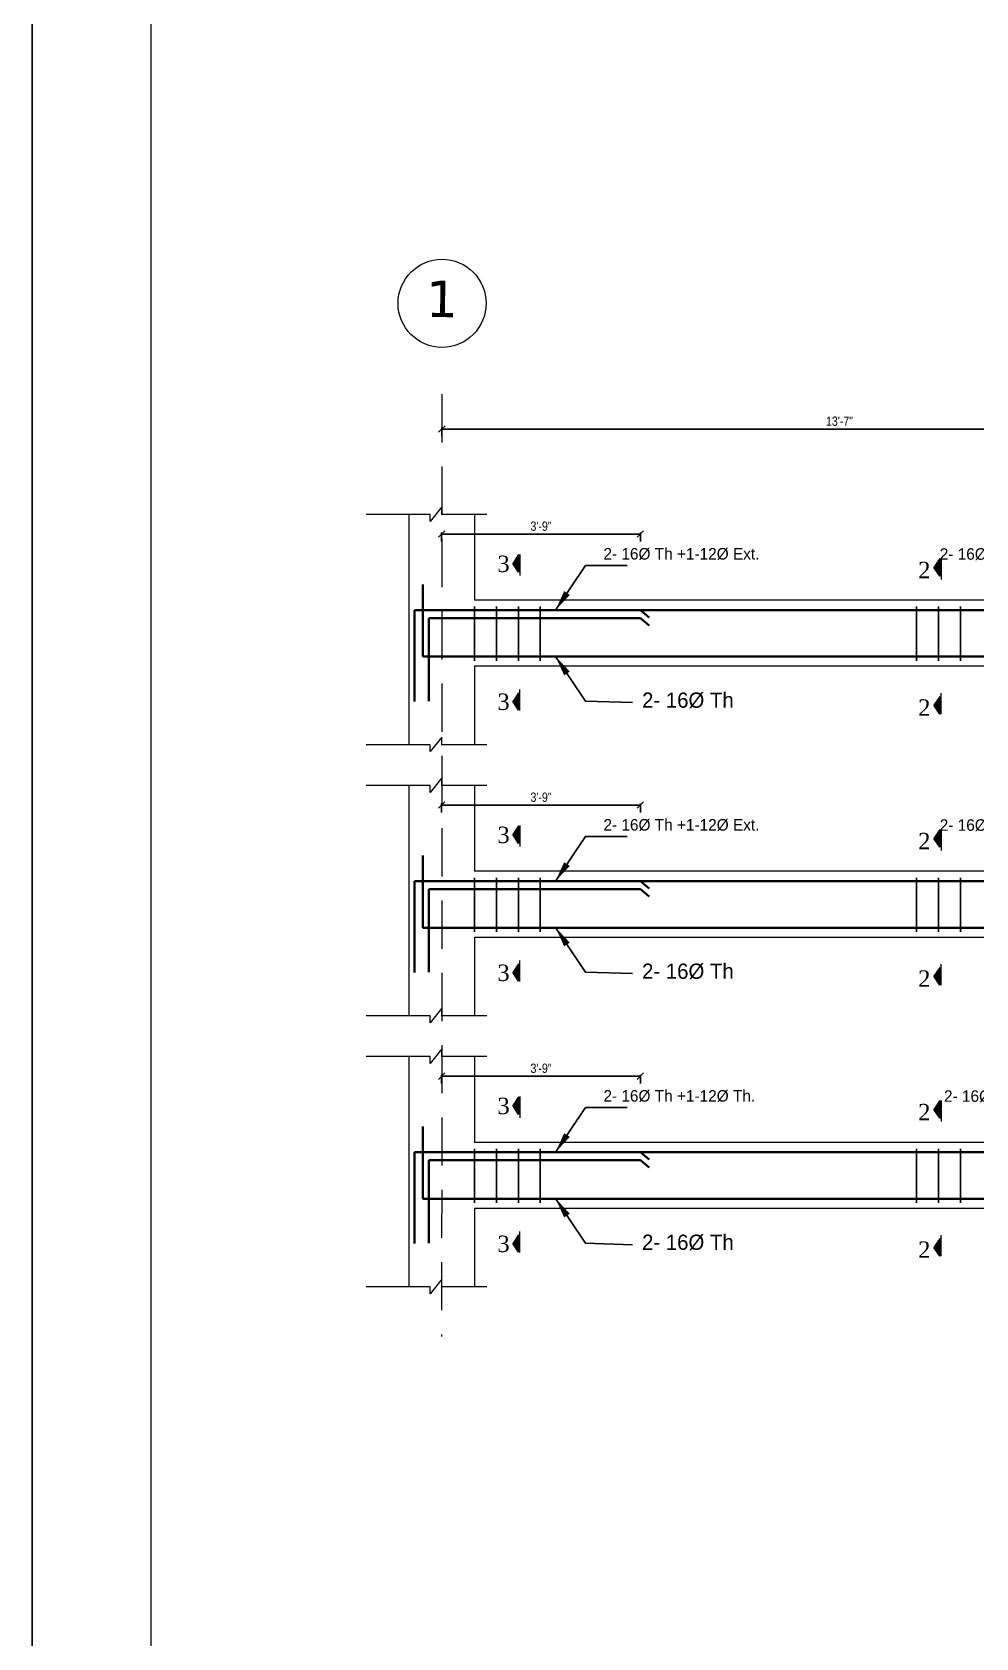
# Model space of a CAD drawing. Header units: inches. Extents: x 45643 to 70559, y -8725 to 1713.
# Drawn here: x 67382 to 67749, y -4863 to -4238 of the extents above; entities that cross this region are included whole.
import ezdxf

# ---------------------------------------------------------------- set-up
doc = ezdxf.new("R2010")
doc.units = ezdxf.units.IN
doc.header["$MEASUREMENT"] = 0
doc.linetypes.add('CENTER2', pattern=[1.125, 0.75, -0.125, 0.125, -0.125])
doc.linetypes.add('DASHED2', pattern=[0.375, 0.25, -0.125])
for name, color, linetype, lineweight in [('BEAM', 212, 'Continuous', 9), ('cenline', 170, 'CENTER2', 9), ('door', 3, 'Continuous', 13), ('ELE1', 3, 'Continuous', 9), ('Line', 7, 'Continuous', 15), ('Line 0.35', 130, 'Continuous', 35), ('REN', 140, 'Continuous', 35), ('Side-1', 11, 'Continuous', 18), ('Text', 7, 'Continuous', 9)]:
    doc.layers.add(name, color=color, linetype=linetype, lineweight=lineweight)
for name, color, linetype in [('DIM', 5, 'Continuous'), ('floorhatch', 43, 'Continuous'), ('STIRRUP', 10, 'Continuous')]:
    doc.layers.add(name, color=color, linetype=linetype)
doc.styles.add('Dks', font='ARIALN.TTF', dxfattribs={"height": 8})
doc.styles.add('ordinary', font='ARIALN.TTF')
doc.styles.add('sb', font='BKANT.TTF', dxfattribs={"height": 8})
doc.styles.get("Standard").update_dxf_attribs({"font": 'times.ttf'})
doc.dimstyles.new('1-4', dxfattribs={"dimscale": 0.1, "dimtxt": 36, "dimasz": 25, "dimexe": 5.625, "dimexo": 36, "dimgap": 12, "dimtad": 1, "dimzin": 0, "dimdsep": 46, "dimlunit": 4, "dimtxsty": 'ordinary', "dimblk": 'OBLIQUE', "dimcen": 1, "dimdle": 3, "dimclrt": 7, "dimadec": 3, "dimazin": 0, "dimtfac": 1, "dimtix": 1, "dimtofl": 0, "dimtmove": 0, "dimatfit": 3, "dimfxl": 29.1875, "dimfxlon": 1, "dimtolj": 1, "dimtzin": 0, "dimarcsym": 0})
doc.dimstyles.new('Dks', dxfattribs={"dimtxt": 8, "dimasz": 8, "dimexe": 6, "dimexo": 6, "dimgap": 0.03125, "dimtad": 0, "dimdec": 0, "dimzin": 0, "dimdsep": 46, "dimlunit": 3, "dimtxsty": 'Dks', "dimcen": 0.09375, "dimclrd": 256, "dimclre": 256, "dimclrt": 256, "dimadec": 0, "dimazin": 0, "dimtfac": 1, "dimtdec": 0, "dimtix": 1, "dimtmove": 2, "dimatfit": 3, "dimfxl": 1, "dimfrac": 2, "dimtolj": 1, "dimtzin": 0, "dimlwe": -1, "dimarcsym": 0})

# ---------------------------------------------------------------- blocks, each defined once
blk = doc.blocks.new('vrwa')
at = {"layer": 'Line', "linetype": 'Continuous'}
for points in [[(64431.3, 382588.9), (64427.1, 382595.4), (64427.1, 382582.5)], [(64431.3, 382488.2), (64427.1, 382481.8), (64427.1, 382494.6)]]:
    blk.add_hatch(color=256, dxfattribs=at).paths.add_polyline_path(points)
at = {"layer": 'door', "linetype": 'Continuous'}
for p, q in [((64426.1, 382595.5), (64426.1, 382580.1)), ((64427.1, 382595.4), (64427.1, 382582.5)), ((64427.1, 382595.4), (64431.3, 382588.9)), ((64427.1, 382582.5), (64431.3, 382588.9)), ((64426.1, 382481.7), (64426.1, 382497)), ((64427.1, 382481.8), (64427.1, 382494.6)), ((64427.1, 382494.6), (64431.3, 382488.2)), ((64427.1, 382481.8), (64431.3, 382488.2))]:
    blk.add_line(p, q, dxfattribs=at)
blk = doc.blocks.new('_Oblique')
at = {"color": 0, "linetype": 'ByBlock', "lineweight": -2}
blk.add_line((-0.5, -0.5), (0.5, 0.5), dxfattribs=at)
blk = doc.blocks.new('*D1167')
at = {"layer": 'Defpoints', "color": 0, "linetype": 'Continuous', "transparency": 16777216}
for p in [(67540.99, -4392.79), (67540.99, -4418.44), (67850.28, -4443.27)]:
    blk.add_point(p, dxfattribs=at)
at = {"layer": 'Line 0.35', "color": 0, "linetype": 'Continuous', "lineweight": -2, "transparency": 16777216}
for p, q in [((67850.58, -4392.79), (67540.69, -4392.79)), ((67540.99, -4395.71), (67540.99, -4392.23)), ((67850.28, -4395.71), (67850.28, -4392.23))]:
    blk.add_line(p, q, dxfattribs=at)
at = {"layer": 'Line 0.35', "color": 0, "linetype": 'Continuous', "lineweight": -2, "transparency": 16777216, "xscale": 2.5, "yscale": 2.5, "zscale": 2.5, "rotation": 180}
blk.add_blockref('_Oblique', (67540.99, -4392.79), dxfattribs=at)
at = {"layer": 'Line 0.35', "color": 0, "linetype": 'Continuous', "lineweight": -2, "transparency": 16777216, "xscale": 2.5, "yscale": 2.5, "zscale": 2.5}
blk.add_blockref('_Oblique', (67850.28, -4392.79), dxfattribs=at)
at = {"layer": 'Line 0.35', "color": 7, "linetype": 'Continuous', "transparency": 16777216, "insert": (67695.64, -4389.75), "char_height": 3.6, "attachment_point": 5, "style": 'ordinary'}
blk.add_mtext('\\A1;13\'-7"', dxfattribs=at)
blk = doc.blocks.new('*D1169')
at = {"layer": 'Defpoints', "color": 0, "linetype": 'Continuous', "transparency": 16777216}
for p in [(67618.22, -4539.02), (67540.92, -4568.55, -1.6), (67618.22, -4568.55, -1.6)]:
    blk.add_point(p, dxfattribs=at)
at = {"layer": 'Line 0.35', "color": 0, "linetype": 'Continuous', "lineweight": -2, "transparency": 16777216}
for p, q in [((67540.62, -4539.02), (67618.52, -4539.02)), ((67540.92, -4541.93), (67540.92, -4538.46)), ((67618.22, -4541.93), (67618.22, -4538.46))]:
    blk.add_line(p, q, dxfattribs=at)
at = {"layer": 'Line 0.35', "color": 0, "linetype": 'Continuous', "lineweight": -2, "transparency": 16777216, "xscale": 2.5, "yscale": 2.5, "zscale": 2.5, "rotation": 180}
blk.add_blockref('_Oblique', (67540.92, -4539.02), dxfattribs=at)
at = {"layer": 'Line 0.35', "color": 0, "linetype": 'Continuous', "lineweight": -2, "transparency": 16777216, "xscale": 2.5, "yscale": 2.5, "zscale": 2.5}
blk.add_blockref('_Oblique', (67618.22, -4539.02), dxfattribs=at)
at = {"layer": 'Line 0.35', "color": 7, "linetype": 'Continuous', "transparency": 16777216, "insert": (67579.57, -4535.98), "char_height": 3.6, "attachment_point": 5, "style": 'ordinary'}
blk.add_mtext('\\A1;3\'-9"', dxfattribs=at)
blk = doc.blocks.new('*D1173')
at = {"layer": 'Defpoints', "color": 0, "linetype": 'Continuous', "transparency": 16777216}
for p in [(67618.22, -4644.42), (67540.92, -4673.95, -1.6), (67618.22, -4673.95, -1.6)]:
    blk.add_point(p, dxfattribs=at)
at = {"layer": 'Line 0.35', "color": 0, "linetype": 'Continuous', "lineweight": -2, "transparency": 16777216}
for p, q in [((67540.62, -4644.42), (67618.52, -4644.42)), ((67540.92, -4647.33), (67540.92, -4643.85)), ((67618.22, -4647.33), (67618.22, -4643.85))]:
    blk.add_line(p, q, dxfattribs=at)
at = {"layer": 'Line 0.35', "color": 0, "linetype": 'Continuous', "lineweight": -2, "transparency": 16777216, "xscale": 2.5, "yscale": 2.5, "zscale": 2.5, "rotation": 180}
blk.add_blockref('_Oblique', (67540.92, -4644.42), dxfattribs=at)
at = {"layer": 'Line 0.35', "color": 0, "linetype": 'Continuous', "lineweight": -2, "transparency": 16777216, "xscale": 2.5, "yscale": 2.5, "zscale": 2.5}
blk.add_blockref('_Oblique', (67618.22, -4644.42), dxfattribs=at)
at = {"layer": 'Line 0.35', "color": 7, "linetype": 'Continuous', "transparency": 16777216, "insert": (67579.57, -4641.38), "char_height": 3.6, "attachment_point": 5, "style": 'ordinary'}
blk.add_mtext('\\A1;3\'-9"', dxfattribs=at)
blk = doc.blocks.new('*D1181')
at = {"layer": 'Defpoints', "color": 0, "linetype": 'Continuous', "transparency": 16777216}
for p in [(67618.22, -4433.62), (67540.92, -4463.16, -1.6), (67618.22, -4463.16, -1.6)]:
    blk.add_point(p, dxfattribs=at)
at = {"layer": 'Line 0.35', "color": 0, "linetype": 'Continuous', "lineweight": -2, "transparency": 16777216}
for p, q in [((67540.92, -4436.54), (67540.92, -4433.06)), ((67618.22, -4436.54), (67618.22, -4433.06)), ((67540.62, -4433.62), (67618.52, -4433.62))]:
    blk.add_line(p, q, dxfattribs=at)
at = {"layer": 'Line 0.35', "color": 0, "linetype": 'Continuous', "lineweight": -2, "transparency": 16777216, "xscale": 2.5, "yscale": 2.5, "zscale": 2.5, "rotation": 180}
blk.add_blockref('_Oblique', (67540.92, -4433.62), dxfattribs=at)
at = {"layer": 'Line 0.35', "color": 0, "linetype": 'Continuous', "lineweight": -2, "transparency": 16777216, "xscale": 2.5, "yscale": 2.5, "zscale": 2.5}
blk.add_blockref('_Oblique', (67618.22, -4433.62), dxfattribs=at)
at = {"layer": 'Line 0.35', "color": 7, "linetype": 'Continuous', "transparency": 16777216, "insert": (67579.57, -4430.58), "char_height": 3.6, "attachment_point": 5, "style": 'ordinary'}
blk.add_mtext('\\A1;3\'-9"', dxfattribs=at)

msp = doc.modelspace()

# ---------------------------------------------------------------- linework, layer by layer
at = {"layer": 'BEAM', "linetype": 'ByBlock'}
for p, q in [((67536.452, -4425.99), (67511.594, -4425.99)), ((67541.048, -4423.072), (67536.452, -4428.698)), ((67536.452, -4428.698), (67536.452, -4425.99)), ((67541.048, -4426.115), (67541.048, -4423.072)), ((67558.472, -4425.99), (67541.048, -4425.99)), ((67541.048, -4512.608), (67536.452, -4518.234)), ((67541.048, -4515.652), (67541.048, -4512.608)), ((67536.452, -4515.526), (67511.594, -4515.526)), ((67536.452, -4518.234), (67536.452, -4515.526)), ((67558.472, -4515.526), (67541.048, -4515.526)), ((67536.452, -4531.386), (67511.594, -4531.386)), ((67541.048, -4528.468), (67536.452, -4534.094)), ((67536.452, -4534.094), (67536.452, -4531.386)), ((67541.048, -4531.512), (67541.048, -4528.468)), ((67558.472, -4531.386), (67541.048, -4531.386)), ((67541.048, -4618.005), (67536.452, -4623.631)), ((67541.048, -4621.049), (67541.048, -4618.005)), ((67536.452, -4620.923), (67511.594, -4620.923)), ((67536.452, -4623.631), (67536.452, -4620.923)), ((67558.472, -4620.923), (67541.048, -4620.923)), ((67536.452, -4636.783), (67511.594, -4636.783)), ((67541.048, -4633.865), (67536.452, -4639.491)), ((67536.452, -4639.491), (67536.452, -4636.783)), ((67541.048, -4636.909), (67541.048, -4633.865)), ((67558.472, -4636.783), (67541.048, -4636.783)), ((67536.452, -4726.319), (67511.594, -4726.319)), ((67541.048, -4723.401), (67536.452, -4729.027)), ((67536.452, -4729.027), (67536.452, -4726.319)), ((67541.048, -4726.445), (67541.048, -4723.401)), ((67558.472, -4726.319), (67541.048, -4726.319))]:
    msp.add_line(p, q, dxfattribs=at)
at = {"layer": 'cenline', "color": 3, "linetype": 'DASHED2', "ltscale": 75}
msp.add_line((67540.997, -4379.229), (67540.913, -4745.659), dxfattribs=at)
at = {"layer": 'Defpoints'}
msp.add_lwpolyline([(70559.247, -3239.316), (67381.647, -3239.316), (67381.647, -5487.285), (70559.247, -5487.285)], close=True, dxfattribs=at)
at = {"layer": 'ELE1', "color": 11, "linetype": 'Continuous', "true_color": 0xf27172}
for p, q in [((67837.474, -4459.368), (67553.717, -4459.368)), ((67553.717, -4484.928, 3.195), (67837.474, -4484.928, 3.195)), ((67837.474, -4564.765), (67553.717, -4564.765)), ((67553.717, -4590.325, 3.195), (67837.474, -4590.325, 3.195)), ((67837.474, -4670.162), (67553.717, -4670.162)), ((67553.717, -4695.721, 3.195), (67837.474, -4695.721, 3.195))]:
    msp.add_line(p, q, dxfattribs=at)
at = {"layer": 'ELE1'}
msp.add_lwpolyline([(67427.965, -3285.634), (70512.929, -3285.634), (70512.929, -5440.967), (67427.965, -5440.967)], close=True, dxfattribs=at)
at = {"layer": 'REN', "ltscale": 50}
for p, q in [((67533.582, -4453.246), (67533.582, -4481.299)), ((67530.301, -4463.157), (67863.034, -4463.157)), ((67530.301, -4463.157), (67530.301, -4498.725)), ((67579.276, -4463.157), (67863.034, -4463.157)), ((67618.225, -4463.157), (67621.612, -4466.098)), ((67535.927, -4466.273), (67618.225, -4466.273)), ((67618.225, -4466.273), (67621.612, -4469.213)), ((67533.582, -4481.299), (67837.474, -4481.299)), ((67579.276, -4481.299), (67837.474, -4481.299)), ((67533.582, -4558.643), (67533.582, -4586.696)), ((67530.301, -4568.554), (67863.034, -4568.554)), ((67530.301, -4568.554), (67530.301, -4604.122)), ((67579.276, -4568.554), (67863.034, -4568.554)), ((67618.225, -4568.554), (67621.612, -4571.494)), ((67535.927, -4571.67), (67618.225, -4571.67)), ((67618.225, -4571.67), (67621.612, -4574.61)), ((67533.582, -4586.696), (67837.474, -4586.696)), ((67579.276, -4586.696), (67837.474, -4586.696)), ((67533.582, -4664.04), (67533.582, -4692.092)), ((67530.301, -4673.951), (67863.034, -4673.951)), ((67530.301, -4673.951), (67530.301, -4709.518)), ((67579.276, -4673.951), (67863.034, -4673.951)), ((67618.225, -4673.951), (67621.612, -4676.891)), ((67535.927, -4677.066), (67618.225, -4677.066)), ((67618.225, -4677.066), (67621.612, -4680.007)), ((67533.582, -4692.092), (67837.474, -4692.092)), ((67579.276, -4692.092), (67837.474, -4692.092))]:
    msp.add_line(p, q, dxfattribs=at)
at = {"layer": 'REN'}
for p, q in [((67535.927, -4466.273), (67535.927, -4498.561)), ((67535.927, -4571.67), (67535.927, -4603.957)), ((67535.927, -4677.066), (67535.927, -4709.354))]:
    msp.add_line(p, q, dxfattribs=at)
at = {"layer": 'Side-1'}
for p, q in [((67528.157, -4425.99), (67528.157, -4481.299)), ((67553.717, -4425.99), (67553.717, -4459.368)), ((67553.717, -4425.99), (67553.717, -4459.368)), ((67528.157, -4481.299), (67528.157, -4515.526)), ((67553.717, -4484.928), (67553.717, -4515.526)), ((67528.157, -4531.386), (67528.157, -4586.696)), ((67553.717, -4531.386), (67553.717, -4564.765)), ((67553.717, -4531.386), (67553.717, -4564.765)), ((67528.157, -4586.696), (67528.157, -4620.923)), ((67553.717, -4590.325), (67553.717, -4620.923)), ((67528.157, -4636.783), (67528.157, -4692.092)), ((67553.717, -4636.783), (67553.717, -4670.162)), ((67553.717, -4636.783), (67553.717, -4670.162)), ((67528.157, -4692.092), (67528.157, -4726.319)), ((67553.717, -4695.721), (67553.717, -4726.319))]:
    msp.add_line(p, q, dxfattribs=at)
at = {"layer": 'STIRRUP', "linetype": 'ByBlock'}
for p, q in [((67553.717, -4482.926), (67553.717, -4461.858)), ((67562.236, -4482.926), (67562.236, -4461.858)), ((67570.756, -4482.926), (67570.756, -4461.858)), ((67579.276, -4482.926), (67579.276, -4461.858)), ((67725.64, -4482.926), (67725.64, -4461.858)), ((67734.16, -4482.926), (67734.16, -4461.858)), ((67742.68, -4482.926), (67742.68, -4461.858)), ((67553.717, -4588.322), (67553.717, -4567.255)), ((67562.236, -4588.322), (67562.236, -4567.255)), ((67570.756, -4588.322), (67570.756, -4567.255)), ((67579.276, -4588.322), (67579.276, -4567.255)), ((67725.64, -4588.322), (67725.64, -4567.255)), ((67734.16, -4588.322), (67734.16, -4567.255)), ((67742.68, -4588.322), (67742.68, -4567.255)), ((67553.717, -4693.719), (67553.717, -4672.652)), ((67562.236, -4693.719), (67562.236, -4672.652)), ((67570.756, -4693.719), (67570.756, -4672.652)), ((67579.276, -4693.719), (67579.276, -4672.652)), ((67725.64, -4693.719), (67725.64, -4672.652)), ((67734.16, -4693.719), (67734.16, -4672.652)), ((67742.68, -4693.719), (67742.68, -4672.652))]:
    msp.add_line(p, q, dxfattribs=at)
at = {"layer": 'Text'}
msp.add_circle((67541.088, -4343.902), 17.125, dxfattribs=at)
msp.add_circle((67541.088, -4343.902), 17.125, dxfattribs=at)

# ---------------------------------------------------------------- block references
at = {"layer": 'door', "linetype": 'Continuous', "xscale": -0.5324930654169293, "yscale": 0.5324930654132913, "zscale": 0.5324930654151103}
for p in [(101877.797, -208171.031), (102041.594, -208172.513), (101877.797, -208276.427), (102041.594, -208277.91), (101877.797, -208381.824), (102041.594, -208383.306)]:
    msp.add_blockref('vrwa', p, dxfattribs=at)

# ---------------------------------------------------------------- texts
at = {"layer": 'floorhatch', "color": 7, "linetype": 'Continuous', "char_height": 6.39, "attachment_point": 5}
for s, insert in [('3', (67564.98, -4445.24)), ('2', (67728.627, -4447.616)), ('3', (67564.98, -4498.872)), ('2', (67728.627, -4501.084)), ('3', (67564.98, -4550.637)), ('2', (67728.627, -4553.012)), ('3', (67564.98, -4604.268)), ('2', (67728.627, -4606.48)), ('3', (67564.98, -4656.034)), ('2', (67728.627, -4658.409)), ('3', (67564.98, -4709.665)), ('2', (67728.627, -4711.877))]:
    msp.add_mtext(s, dxfattribs=dict(at, insert=insert))
at = {"layer": 'Text', "insert": (67534.937, -4334.988), "char_height": 14.17222, "attachment_point": 1, "rotation": 359.118233}
msp.add_mtext('{\\fVerdana|b0|i0|c0|p34;1}', dxfattribs=at)
at = {"layer": 'Text', "style": 'sb'}
for s, insert, char_height, attachment_point in [('2- 16%%C Th +1-12%%C Ext.', (67603.845, -4443.698, 3.195), 4.47294, 7), ('2- 16%%C Th +1-12%%C Ext.', (67795.302, -4443.781), 4.47294, 9), ('2- 16%%C Th ', (67654.506, -4495.25, 3.833), 5.92048, 3), ('2- 16%%C Th +1-12%%C Ext.', (67603.845, -4549.095, 3.195), 4.47294, 7), ('2- 16%%C Th +1-12%%C Ext.', (67795.302, -4549.178), 4.47294, 9), ('2- 16%%C Th ', (67654.506, -4600.647, 3.833), 5.92048, 3), ('2- 16%%C Th +1-12%%C Th.', (67603.845, -4654.492, 3.195), 4.47294, 7), ('2- 16%%C Th +1-12%%C Th.', (67795.302, -4654.574), 4.47294, 9), ('2- 16%%C Th ', (67654.506, -4706.043, 3.833), 5.92048, 3)]:
    msp.add_mtext(s, dxfattribs=dict(at, insert=insert, char_height=char_height, attachment_point=attachment_point))

# ---------------------------------------------------------------- dimensions: what is measured, and where the dimension line sits
at = {"layer": 'Line 0.35', "linetype": 'Continuous'}
dim = msp.add_linear_dim(base=(67540.991, -4392.792), p1=(67850.28, -4443.275), p2=(67540.991, -4418.44), angle=180, text='13\'-7"', dimstyle='1-4', dxfattribs=at)
dim.commit()
dim.dimension.update_dxf_attribs({"geometry": '*D1167', "text_midpoint": (67695.635, -4389.754)})
for base, p1, p2, picture, middle in [((67618.225, -4433.622, 1.597), (67540.922, -4463.157), (67618.225, -4463.157), '*D1181', (67579.574, -4430.584, 1.597)), ((67618.225, -4539.019, 1.597), (67540.922, -4568.554), (67618.225, -4568.554), '*D1169', (67579.574, -4535.981, 1.597)), ((67618.225, -4644.415, 1.597), (67540.922, -4673.951), (67618.225, -4673.951), '*D1173', (67579.574, -4641.377, 1.597))]:
    dim = msp.add_linear_dim(base=base, p1=p1, p2=p2, text='3\'-9"', dimstyle='1-4', override={"dimfrac": 2}, dxfattribs=at)
    dim.commit()
    dim.dimension.update_dxf_attribs({"geometry": picture, "text_midpoint": middle})

# ---------------------------------------------------------------- leaders
at = {"layer": 'DIM', "ltscale": 50}
for points in [[(67585.208, -4463.207, 3.195), (67596.816, -4445.818, 3.195), (67613.086, -4445.818, 3.195)], [(67585.208, -4481.182, 3.195), (67596.816, -4498.571, 3.195), (67615.095, -4499.165, 3.195)], [(67585.208, -4568.604, 3.195), (67596.816, -4551.215, 3.195), (67613.086, -4551.215, 3.195)], [(67585.208, -4586.579, 3.195), (67596.816, -4603.968, 3.195), (67615.095, -4604.561, 3.195)], [(67585.208, -4674, 3.195), (67596.816, -4656.611, 3.195), (67613.086, -4656.611, 3.195)], [(67585.208, -4691.975, 3.195), (67596.816, -4709.364, 3.195), (67615.095, -4709.958, 3.195)]]:
    msp.add_leader(points, dimstyle='Dks', dxfattribs=at)

doc.saveas('drawing.dxf')
